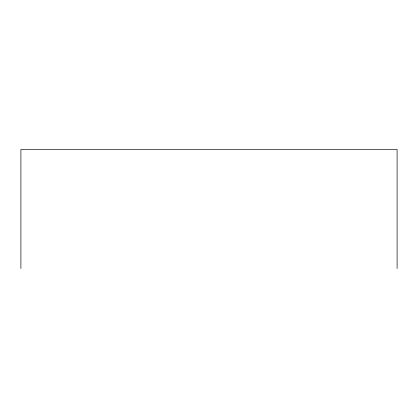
<?xml version="1.0" encoding="UTF-8"?>
<svg xmlns="http://www.w3.org/2000/svg" width="418" height="418" viewBox="0 0 418 418"><rect width="100%" height="100%" fill="white"/><g stroke="black" fill="none" stroke-linecap="round" stroke-linejoin="round"><path stroke-width="0.63" d="M397.1 268.508L397.1 149.492L20.9 149.492L20.9 268.508"/></g></svg>
